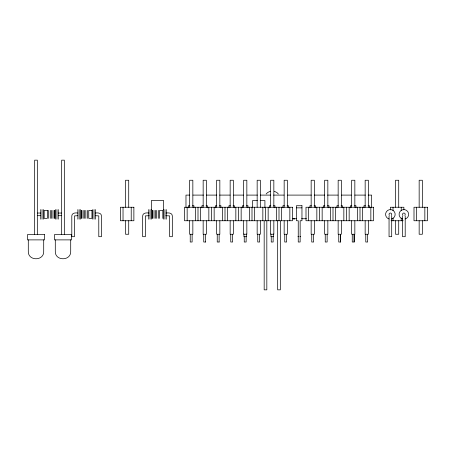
<?xml version="1.0" encoding="UTF-8"?>
<svg xmlns="http://www.w3.org/2000/svg" width="450" height="450" viewBox="0 0 450 450"><rect width="100%" height="100%" fill="white"/><g stroke="black" fill="none" stroke-linecap="round" stroke-linejoin="round"><path stroke-width="0.67" d="M266.136 194.001L267.559 192.578L270.253 191.244M189.731 195.097L185.974 195.097L185.974 207.506M192.982 195.097L203.49 195.097M206.297 195.097L216.804 195.097M219.606 195.097L230.119 195.097M233.623 195.097L243.428 195.097M246.932 195.097L257.445 195.097M260.246 195.097L270.754 195.097M273.561 195.097L284.068 195.097M287.572 195.097L311.394 195.097M314.196 195.097L324.709 195.097M327.51 195.097L338.023 195.097M341.522 195.097L351.332 195.097M354.836 195.097L365.344 195.097M368.151 195.097L371.655 195.097L371.655 207.506M257.377 200.542L252.585 200.542L252.585 207.771M260.123 200.542L264.915 200.542L264.915 207.771M189.799 205.729L188.415 205.729L188.415 207.855M192.561 205.729L193.944 205.729L193.944 207.855M203.299 205.729L201.915 205.729L201.915 207.855M206.061 205.729L207.444 205.729L207.444 207.855M216.799 205.729L215.415 205.729L215.415 207.855M219.561 205.729L220.944 205.729L220.944 207.855M230.316 205.729L228.932 205.729L228.932 207.855M233.078 205.729L234.461 205.729L234.461 207.855M243.816 205.729L242.432 205.729L242.432 207.855M246.578 205.729L247.961 205.729L247.961 207.855M270.816 205.729L269.432 205.729L269.432 207.855M273.577 205.729L274.961 205.729L274.961 207.855M284.316 205.729L282.932 205.729L282.932 207.855M287.077 205.729L288.461 205.729L288.461 207.855M311.316 205.729L309.932 205.729L309.932 207.855M314.077 205.729L315.461 205.729L315.461 207.855M324.816 205.729L323.432 205.729L323.432 207.855M327.577 205.729L328.961 205.729L328.961 207.855M338.316 205.729L336.932 205.729L336.932 207.855M341.077 205.729L342.461 205.729L342.461 207.855M351.816 205.729L350.432 205.729L350.432 207.855M354.577 205.729L355.961 205.729L355.961 207.855M365.332 205.729L363.949 205.729L363.949 207.855M368.094 205.729L369.478 205.729L369.478 207.855M296.432 207.855L301.961 207.855M37.508 213.041L40.731 213.041M58.269 213.041L61.492 213.041M77.856 213.041C75.628 212.659 71.876 212.833 71.797 215.876L71.797 236.694L74.453 236.694L74.475 215.899L77.856 215.696M95.394 213.041C97.622 212.659 101.374 212.833 101.453 215.876L101.453 236.694L98.797 236.694L98.775 215.899L95.394 215.696M148.989 213.041C146.722 212.698 142.774 212.709 142.672 215.876L142.672 236.694L145.328 236.694L145.35 215.899L149.164 215.696M166.011 213.041C168.278 212.698 172.226 212.709 172.328 215.876L172.328 236.694L169.672 236.694L169.65 215.899L165.836 215.696M37.682 215.696L40.731 215.696M58.269 215.696L61.318 215.696M292.478 218.728L296.679 218.728M301.584 218.728L306.489 218.728M391.039 220.748L403.211 220.748M297.923 236.694L298.586 236.694M299.914 236.694L300.577 236.694M205.644 242.01L203.732 242.01L203.749 234.461M219.144 242.01L217.232 242.01L217.249 234.461M340.644 242.01L340.644 234.461L340.661 242.01L338.749 242.01L338.749 234.461M354.144 242.01L354.144 234.461L354.161 242.01L352.249 242.01L352.271 234.461M274.247 191.244L276.941 192.578L278.364 194.001M424.845 207.248L424.845 220.748M422.342 207.248L422.342 180.248L419.158 180.248L419.158 207.248M422.342 220.748L422.342 234.248L419.158 234.248L419.158 220.748M416.655 207.248L416.655 220.748M405.202 215.966L405.202 236.694L402.548 236.694L402.548 215.966M403.875 209.947L403.875 207.248L390.375 207.248L390.375 209.947M401.22 207.248L401.22 210.623M401.22 218.047L401.22 220.748M398.717 207.248L398.717 180.248L395.533 180.248L395.533 207.248M398.717 220.748L398.717 234.248L395.533 234.248L395.533 220.748M393.03 207.248L393.03 210.623M393.03 218.047L393.03 220.748M391.702 215.966L391.702 236.694L389.048 236.694L389.048 215.966M370.845 207.248L370.845 220.748M368.342 207.248L368.342 180.248L365.158 180.248L365.158 207.248M368.342 220.748L368.342 234.248L365.158 234.248L365.158 220.748M367.661 234.461L367.661 242.01L365.771 242.01L365.771 234.461M362.655 207.248L362.655 220.748M360 207.248L360 220.748M357.345 207.248L357.345 220.748M354.842 207.248L354.842 180.248L351.658 180.248L351.658 207.248M354.842 220.748L354.842 234.248L351.658 234.248L351.658 220.748M349.155 207.248L349.155 220.748M346.5 207.248L346.5 220.748M343.845 207.248L343.845 220.748M341.342 207.248L341.342 180.248L338.158 180.248L338.158 207.248M341.342 220.748L341.342 234.248L338.158 234.248L338.158 220.748M335.655 207.248L335.655 220.748M333 207.248L333 220.748M330.345 207.248L330.345 220.748M327.842 207.248L327.842 180.248L324.658 180.248L324.658 207.248M327.842 220.748L327.842 234.248L324.658 234.248L324.658 220.748M327.144 234.461L327.144 242.01L325.249 242.01L325.249 234.461M322.155 207.248L322.155 220.748M319.5 207.248L319.5 220.748M316.845 207.248L316.845 220.748M314.342 207.248L314.342 180.248L311.158 180.248L311.158 207.248M314.342 220.748L314.342 234.248L311.158 234.248L311.158 220.748M313.644 234.461L313.644 242.01L311.749 242.01L311.749 234.461M308.655 207.248L308.655 220.748M294.519 218.514L294.519 219.156M293.192 218.514L293.192 219.156M289.845 207.248L289.845 220.748M287.342 207.248L287.342 180.248L284.158 180.248L284.158 207.248M287.342 220.748L287.342 234.248L284.158 234.248L284.158 220.748M286.644 234.461L286.644 242.01L284.749 242.01L284.749 234.461M281.655 207.248L281.655 220.748M280.327 221.051L280.327 289.845L277.673 289.845L277.673 220.77M279 207.248L279 220.748M276.345 207.248L276.345 220.748M273.842 207.248L273.842 180.248L270.658 180.248L270.658 207.248M273.842 220.748L273.842 234.248L270.658 234.248L270.658 220.748M273.577 233.916L273.577 236.694L270.923 236.694L270.923 233.916M273.144 236.52L273.144 242.01L271.249 242.01L271.249 236.52M268.155 207.248L268.155 220.748M266.827 220.77L266.827 289.845L264.173 289.845L264.173 221.051M265.5 207.248L265.5 220.748M262.845 207.248L262.845 220.748M260.342 207.248L260.342 180.248L257.158 180.248L257.158 207.248M260.342 220.748L260.342 234.248L257.158 234.248L257.158 220.748M259.644 234.461L259.644 242.01L257.749 242.01L257.749 234.461M254.655 207.248L254.655 220.748M252 207.248L252 220.748M249.345 207.248L249.345 220.748M246.842 207.248L246.842 180.248L243.658 180.248L243.658 207.248M246.842 220.748L246.842 234.248L243.658 234.248L243.658 220.748M246.578 233.938L246.578 236.694L243.922 236.694L243.922 233.916M246.144 236.52L246.144 242.01L244.249 242.01L244.249 236.52M241.155 207.248L241.155 220.748M238.5 207.248L238.5 220.748M235.845 207.248L235.845 220.748M233.342 207.248L233.342 180.248L230.158 180.248L230.158 207.248M233.342 220.748L233.342 234.248L230.158 234.248L230.158 220.748M232.644 234.461L232.644 242.01L230.749 242.01L230.749 234.461M227.655 207.248L227.655 220.748M225 207.248L225 220.748M222.345 207.248L222.345 220.748M219.842 207.248L219.842 180.248L216.658 180.248L216.658 207.248M219.842 220.748L219.842 234.248L216.658 234.248L216.658 220.748M219.144 234.461L219.127 242.01M214.155 207.248L214.155 220.748M211.5 207.248L211.5 220.748M208.845 207.248L208.845 220.748M206.342 207.248L206.342 180.248L203.158 180.248L203.158 207.248M206.342 220.748L206.342 234.248L203.158 234.248L203.158 220.748M205.644 234.461L205.627 242.01M200.655 207.248L200.655 220.748M198 207.248L198 220.748M195.345 207.248L195.345 220.748M192.842 207.248L192.842 180.248L189.658 180.248L189.658 207.248M192.842 220.748L192.842 234.248L189.658 234.248L189.658 220.748M192.127 234.461L192.127 242.01L190.232 242.01L190.232 234.461M187.155 207.248L187.155 220.748M166.269 209.588L166.269 219.156M164.942 209.588L164.942 219.156M163.665 209.857L163.665 200.542L151.335 200.542L151.335 209.857M163.614 209.588L163.614 219.156M162.816 218.357L162.816 210.386L159.626 210.386L159.626 218.357M158.299 210.386L158.299 218.357M156.701 210.386L156.701 218.357M155.374 210.386L155.374 218.357M154.046 210.386L154.046 218.357M152.719 210.386L152.719 218.357M152.184 210.386L152.184 218.357M151.386 209.588L151.386 219.156M150.058 209.588L150.058 219.156M148.731 209.588L148.731 219.156M131.22 207.248L131.22 220.748M128.717 207.248L128.717 180.248L125.533 180.248L125.533 207.248M128.717 220.748L128.717 234.248L125.533 234.248L125.533 220.748M123.03 207.248L123.03 220.748M95.394 209.588L95.394 219.156M94.067 209.588L94.067 219.156M92.739 209.588L92.739 219.156M87.424 210.386L87.424 218.357M85.826 210.386L85.826 218.357M84.499 210.386L84.499 218.357M83.171 210.386L83.171 218.357M81.844 210.386L81.844 218.357M81.309 210.386L81.309 218.357M80.511 209.588L80.511 219.156M79.183 209.588L79.183 219.156M77.856 209.588L77.856 219.156M70.706 239.884L70.706 251.308C71.156 261.242 54.844 261.242 55.294 251.308L55.294 239.884M64.328 234.568L64.328 160.155L61.672 160.155L61.672 234.568M58.269 209.588L58.269 219.156M56.942 209.588L56.942 219.156M55.614 209.588L55.614 219.156M54.816 210.386L54.816 218.357M54.281 210.386L54.281 218.357M52.954 210.386L52.954 218.357M51.626 210.386L51.626 218.357M50.299 210.386L50.299 218.357M48.701 210.386L48.701 218.357M43.706 239.884L43.706 251.308C44.156 261.242 27.844 261.242 28.294 251.308L28.294 239.884M43.386 209.588L43.386 219.156M42.058 209.588L42.058 219.156M40.731 209.588L40.731 219.156M37.328 234.568L37.328 160.155L34.672 160.155L34.672 234.568M402.637 218.993A4.781 4.781 0 0 1 399.954 211.624A4.781 4.781 0 0 1 407.796 211.624A4.781 4.781 0 0 1 405.113 218.993M389.137 218.993A4.781 4.781 0 0 1 386.454 211.624A4.781 4.781 0 0 1 394.296 211.624A4.781 4.781 0 0 1 391.613 218.993M389.436 215.308A1.327 1.327 0 0 1 389.436 213.429A1.327 1.327 0 0 1 391.314 213.429A1.327 1.327 0 0 1 391.314 215.308M402.936 215.308A1.327 1.327 0 0 1 402.936 213.429A1.327 1.327 0 0 1 404.814 213.429A1.327 1.327 0 0 1 404.814 215.308M301.961 205.729L296.432 205.729L296.432 220.748L298.249 220.748L298.249 242.01L300.144 242.01L300.144 220.748L301.961 220.748L301.961 205.729M133.875 207.248L120.375 207.248L120.375 220.748L133.875 220.748L133.875 207.248M292.5 207.248L184.5 207.248L184.5 220.748L292.5 220.748L292.5 207.248M373.5 207.248L306 207.248L306 220.748L373.5 220.748L373.5 207.248M427.5 207.248L414 207.248L414 220.748L427.5 220.748L427.5 207.248M47.374 210.386L44.184 210.386L44.184 218.357L47.374 218.357L47.374 210.386M91.941 210.386L88.751 210.386L88.751 218.357L91.941 218.357L91.941 210.386M44.499 234.568L27.501 234.568L27.501 239.884L44.499 239.884L44.499 234.568M71.499 234.568L54.501 234.568L54.501 239.884L71.499 239.884L71.499 234.568"/></g></svg>
